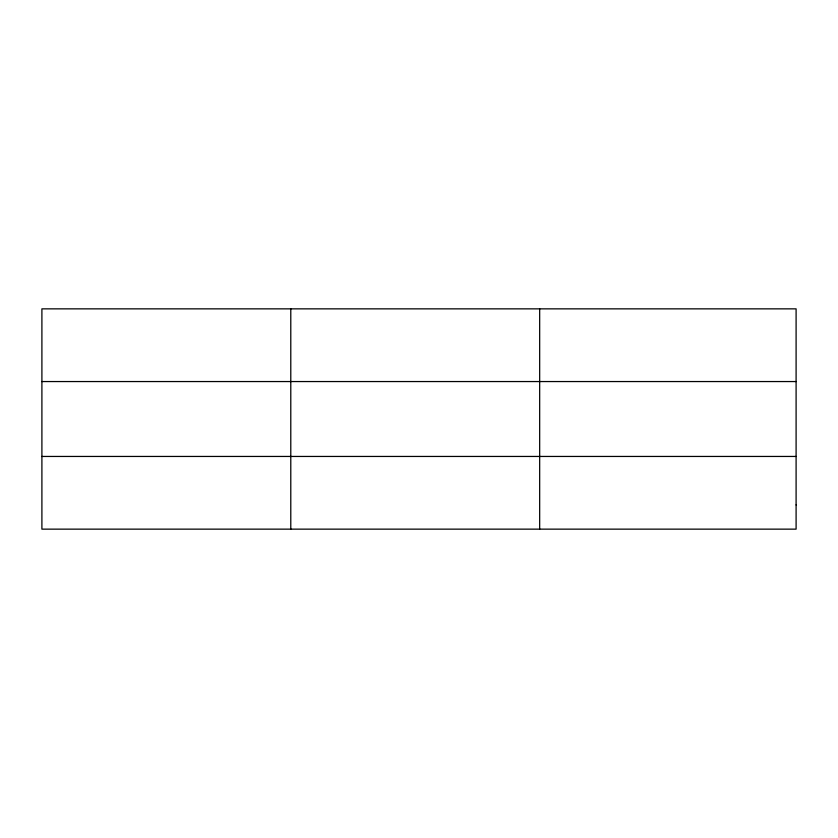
<?xml version="1.0" encoding="UTF-8"?>
<svg xmlns="http://www.w3.org/2000/svg" width="838" height="838" viewBox="0 0 838 838"><rect width="100%" height="100%" fill="white"/><g stroke="black" fill="none" stroke-linecap="round" stroke-linejoin="round"><path stroke-width="1.26" d="M290.786 308.855L290.786 529.145M539.672 308.855L539.672 529.145M41.9 381.552L796.1 381.552M41.9 456.448L796.1 456.448M796.1 504.916L796.1 529.145L41.9 529.145L41.9 308.855L796.1 308.855L796.1 504.916"/></g></svg>
